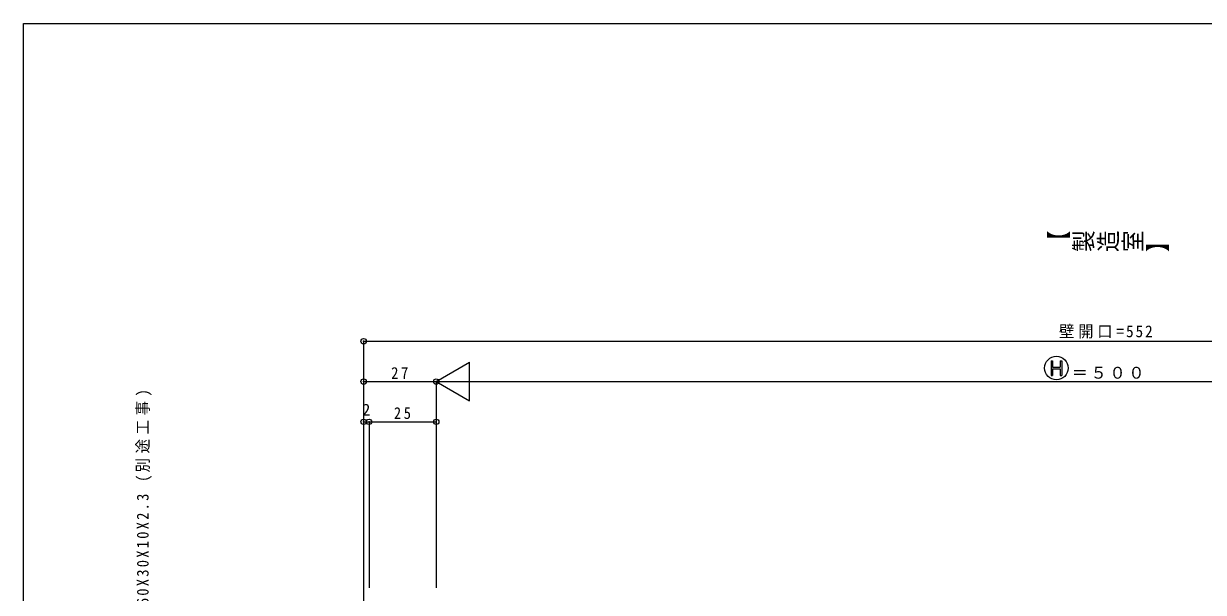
# Model space of a CAD drawing. Units: millimetres on the paper, enlarged 20 times, with parts at other scales. Extents: x -16960 to 7878, y 6325 to 11789.
# Drawn here: x -161 to 4230, y 9672 to 11789 of the extents above; entities that cross this region are included whole.
import ezdxf
from ezdxf.enums import TextEntityAlignment as Align

# ---------------------------------------------------------------- set-up
doc = ezdxf.new("R2010")
doc.units = ezdxf.units.MM
doc.header["$LTSCALE"] = 20
doc.header["$PDMODE"] = 32
doc.header["$PDSIZE"] = 20
doc.layers.add('2-1_20_図枠', color=5, linetype='Continuous', lineweight=9)
doc.layers.add('F-E', color=5, linetype='Continuous', lineweight=9)
doc.styles.add('@ＭＳ ゴシック', font='')
doc.styles.add('ＭＳ ゴシック', font='')
doc.styles.get('@ＭＳ ゴシック').set_extended_font_data('@MS Gothic')
doc.styles.get('ＭＳ ゴシック').set_extended_font_data('MS Gothic')

msp = doc.modelspace()

# ---------------------------------------------------------------- linework, layer by layer
at = {"layer": '2-1_20_図枠', "color": 3}
for p, q in [((1104.84, 10606.86), (6624.84, 10606.86)), ((1104.84, 10606.86), (1104.84, 9605.27)), ((1374.84, 10456.86), (1499.35, 10528.74)), ((1499.35, 10384.97), (1499.35, 10528.74)), ((1104.84, 10456.86), (1374.84, 10456.86)), ((1374.84, 10456.86), (1374.84, 9689.27)), ((1374.84, 10456.86), (6374.84, 10456.86)), ((1374.84, 10456.86), (1499.35, 10384.97)), ((1104.84, 10306.86), (1124.84, 10306.86)), ((1124.84, 10306.86), (1124.84, 9689.27)), ((1124.84, 10306.86), (1374.84, 10306.86))]:
    msp.add_line(p, q, dxfattribs=at)
at = {"layer": '2-1_20_図枠', "color": 6}
for p, q in [((3662.68, 10534.36), (3668.67, 10534.36)), ((3662.68, 10534.36), (3662.68, 10479.84)), ((3668.67, 10534.36), (3668.67, 10510.09)), ((3668.67, 10510.09), (3696.62, 10510.09)), ((3668.67, 10504.1), (3668.67, 10479.84)), ((3668.67, 10504.1), (3696.62, 10504.1)), ((3696.62, 10534.36), (3702.62, 10534.36)), ((3696.62, 10534.36), (3696.62, 10510.09)), ((3696.62, 10504.1), (3696.62, 10479.84)), ((3702.62, 10534.36), (3702.62, 10479.84)), ((3662.68, 10479.84), (3668.67, 10479.84)), ((3696.62, 10479.84), (3702.62, 10479.84))]:
    msp.add_line(p, q, dxfattribs=at)
msp.add_circle((3682.65, 10507.1), 43.93, dxfattribs=at)
at = {"layer": '2-1_20_図枠'}
for p in [(1104.84, 10606.86), (1104.84, 10456.86), (1374.84, 10456.86), (1104.84, 10306.86), (1124.84, 10306.86), (1374.84, 10306.86)]:
    msp.add_point(p, dxfattribs=at)
at = {"layer": 'F-E'}
for p, q in [((-160.51, 6325.46), (-160.51, 11788.71)), ((-160.51, 11788.71), (7679.49, 11788.71))]:
    msp.add_line(p, q, dxfattribs=at)

# ---------------------------------------------------------------- texts
at = {"layer": '2-1_20_図枠', "color": 7, "style": '@ＭＳ ゴシック', "width": 1.15}
msp.add_text('【製造室】', height=58.65, dxfattribs=at).set_placement((3644.83, 10930.92), align=Align.BOTTOM_LEFT)
at = {"layer": '2-1_20_図枠', "color": 7, "style": 'ＭＳ ゴシック'}
msp.add_text('2', height=43.99, dxfattribs=at).set_placement((1099.84, 10316.86), align=Align.BOTTOM_LEFT)
at = {"layer": '2-1_20_図枠', "color": 7, "char_height": 43.99, "attachment_point": 7, "style": 'ＭＳ ゴシック'}
for s, insert in [('\\T1.25;\\W0.95;壁開口=552', (3692.34, 10616.86)), ('\\T1.36;\\W0.9;27', (1207.34, 10466.86)), ('\\T1.17;＝５００', (3739.84, 10466.86)), ('\\T1.36;\\W0.9;25', (1217.34, 10316.86))]:
    msp.add_mtext(s, dxfattribs=dict(at, insert=insert))
at = {"layer": '2-1_20_図枠', "color": 7, "insert": (316.43, 9554.17), "char_height": 43.99, "attachment_point": 7, "rotation": 90, "style": 'ＭＳ ゴシック'}
msp.add_mtext('\\T1.31;\\W0.9;C-60X30X10X2.3\\~(別途工事)', dxfattribs=at)

doc.saveas('drawing.dxf')
